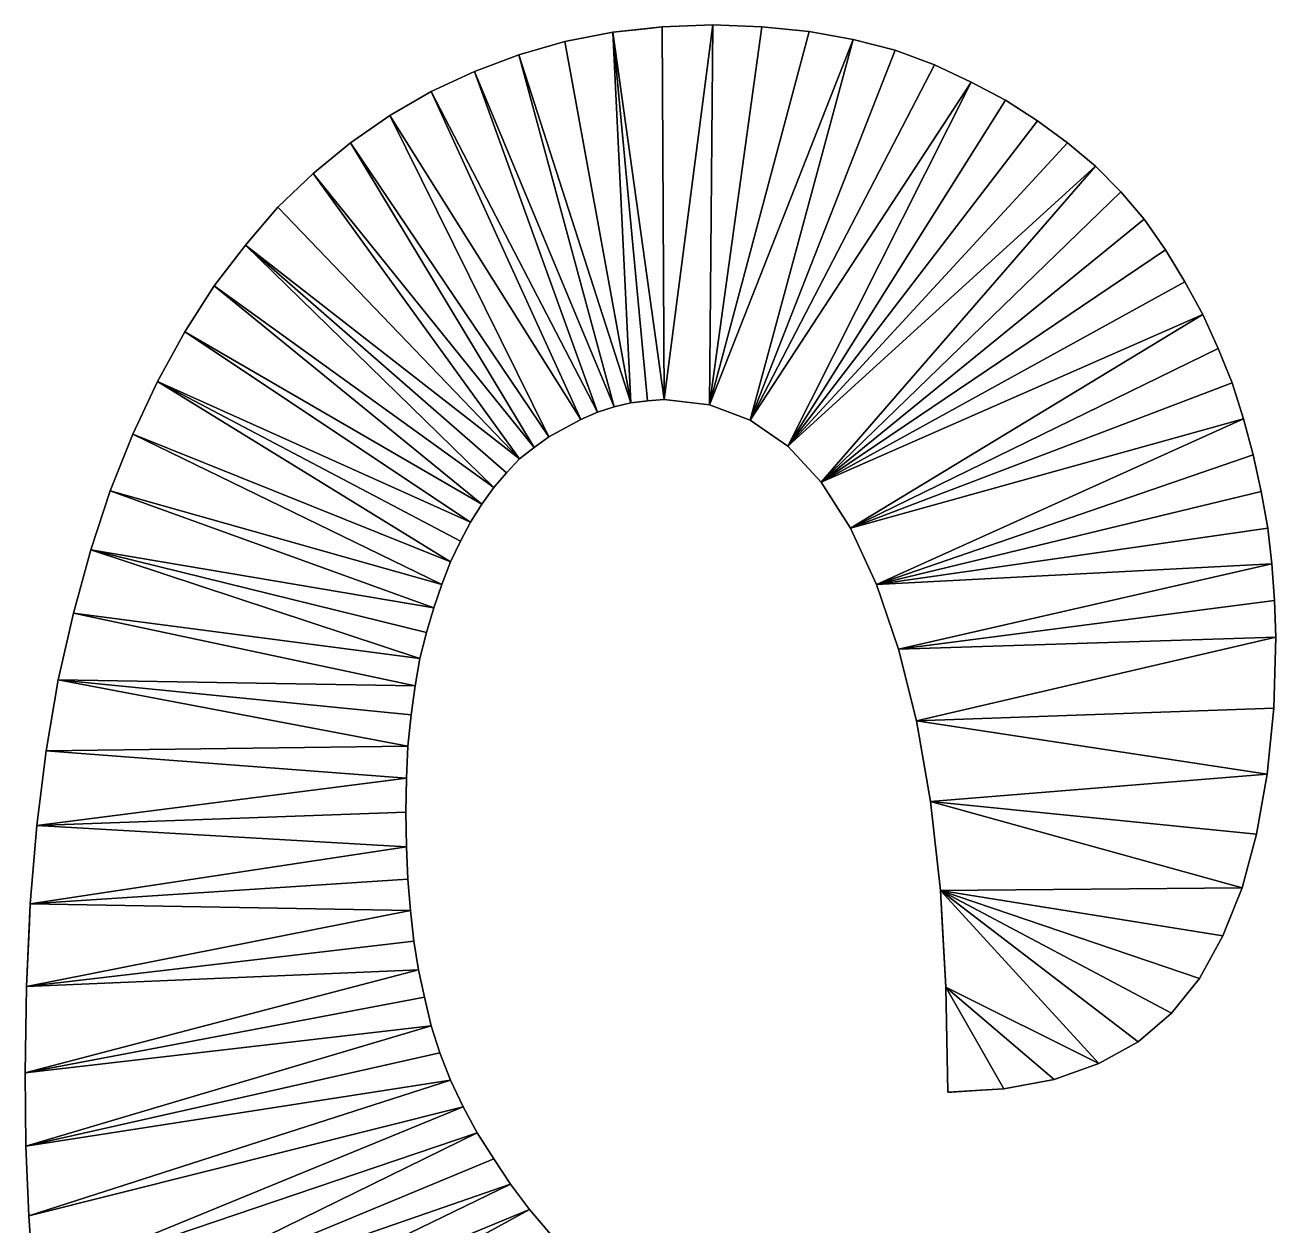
# Model space of a CAD drawing. Header units: inches. Extents: x 62 to 1153, y 3 to 780.
# Drawn here: x 91.247 to 93.126, y 34.875 to 36.68 of the extents above; entities that cross this region are included whole.
import ezdxf

# ---------------------------------------------------------------- set-up
doc = ezdxf.new("R2010")
doc.units = ezdxf.units.IN
doc.header["$MEASUREMENT"] = 0
doc.layers.add('Base', color=3, linetype='Continuous')

msp = doc.modelspace()

# ---------------------------------------------------------------- linework, layer by layer
at = {"layer": 'Base'}
for points in [[(92.204, 36.6775, -44), (92.204, 36.6775, -43), (92.28, 36.6805, -43)], [(92.204, 36.6775, -44), (92.28, 36.6805, -43), (92.28, 36.6805, -44)], [(92.28, 36.6805, -43), (92.204, 36.6775, -43), (92.207, 36.1175, -43)], [(92.207, 36.1175, -43), (92.275, 36.1095, -43), (92.28, 36.6805, -43)], [(92.28, 36.6805, -43), (92.275, 36.1095, -43), (92.354, 36.6775, -43)], [(92.28, 36.6805, -44), (92.28, 36.6805, -43), (92.354, 36.6775, -43)], [(92.28, 36.6805, -44), (92.354, 36.6775, -43), (92.354, 36.6775, -44)], [(92.058, 36.6555, -44), (92.058, 36.6555, -43), (92.13, 36.6695, -43)], [(92.058, 36.6555, -44), (92.13, 36.6695, -43), (92.13, 36.6695, -44)], [(92.13, 36.6695, -43), (92.058, 36.6555, -43), (92.157, 36.1125, -43)], [(92.13, 36.6695, -43), (92.204, 36.6775, -43), (92.179, 36.6748, -44)], [(92.204, 36.6775, -43), (92.13, 36.6695, -43), (92.207, 36.1175, -43)], [(92.13, 36.6695, -44), (92.13, 36.6695, -43), (92.179, 36.6748, -44)], [(92.157, 36.1125, -43), (92.182, 36.1155, -43), (92.13, 36.6695, -43)], [(92.182, 36.1155, -43), (92.207, 36.1175, -43), (92.13, 36.6695, -43)], [(92.204, 36.6775, -44), (92.179, 36.6748, -44), (92.204, 36.6775, -43)], [(92.354, 36.6775, -43), (92.275, 36.1095, -43), (92.425, 36.6705, -43)], [(92.425, 36.6705, -43), (92.275, 36.1095, -43), (92.491, 36.6585, -43)], [(92.354, 36.6775, -44), (92.354, 36.6775, -43), (92.425, 36.6705, -43)], [(92.354, 36.6775, -44), (92.425, 36.6705, -43), (92.425, 36.6705, -44)], [(92.425, 36.6705, -44), (92.425, 36.6705, -43), (92.491, 36.6585, -43)], [(92.425, 36.6705, -44), (92.491, 36.6585, -43), (92.491, 36.6585, -44)], [(91.989, 36.6355, -44), (91.989, 36.6355, -43), (92.058, 36.6555, -43)], [(91.989, 36.6355, -44), (92.058, 36.6555, -43), (92.058, 36.6555, -44)], [(92.058, 36.6555, -43), (91.989, 36.6355, -43), (92.157, 36.1125, -43)], [(92.275, 36.1095, -43), (92.336, 36.0865, -43), (92.491, 36.6585, -43)], [(92.554, 36.6425, -43), (92.491, 36.6585, -43), (92.336, 36.0865, -43)], [(92.613, 36.6205, -43), (92.554, 36.6425, -43), (92.336, 36.0865, -43)], [(92.491, 36.6585, -44), (92.491, 36.6585, -43), (92.554, 36.6425, -43)], [(92.491, 36.6585, -44), (92.554, 36.6425, -43), (92.554, 36.6425, -44)], [(92.554, 36.6425, -44), (92.554, 36.6425, -43), (92.613, 36.6205, -43)], [(92.554, 36.6425, -44), (92.613, 36.6205, -43), (92.613, 36.6205, -44)], [(91.922, 36.6105, -44), (91.922, 36.6105, -43), (91.989, 36.6355, -43)], [(91.922, 36.6105, -44), (91.989, 36.6355, -43), (91.989, 36.6355, -44)], [(91.989, 36.6355, -43), (91.922, 36.6105, -43), (92.132, 36.1065, -43)], [(92.132, 36.1065, -43), (92.157, 36.1125, -43), (91.989, 36.6355, -43)], [(91.857, 36.5805, -44), (91.857, 36.5805, -43), (91.922, 36.6105, -43)], [(91.857, 36.5805, -44), (91.922, 36.6105, -43), (91.922, 36.6105, -44)], [(91.922, 36.6105, -43), (91.857, 36.5805, -43), (92.107, 36.0985, -43)], [(92.107, 36.0985, -43), (92.132, 36.1065, -43), (91.922, 36.6105, -43)], [(92.668, 36.5945, -43), (92.613, 36.6205, -43), (92.336, 36.0865, -43)], [(92.613, 36.6205, -44), (92.613, 36.6205, -43), (92.668, 36.5945, -43)], [(92.613, 36.6205, -44), (92.668, 36.5945, -43), (92.668, 36.5945, -44)], [(92.336, 36.0865, -43), (92.393, 36.0475, -43), (92.668, 36.5945, -43)], [(92.72, 36.5675, -43), (92.668, 36.5945, -43), (92.393, 36.0475, -43)], [(92.668, 36.5945, -44), (92.668, 36.5945, -43), (92.691, 36.5825, -44)], [(92.668, 36.5945, -43), (92.72, 36.5675, -43), (92.691, 36.5825, -44)], [(91.795, 36.5445, -44), (91.795, 36.5445, -43), (91.857, 36.5805, -43)], [(91.795, 36.5445, -44), (91.857, 36.5805, -43), (91.857, 36.5805, -44)], [(91.857, 36.5805, -43), (91.795, 36.5445, -43), (92.082, 36.0875, -43)], [(92.082, 36.0875, -43), (92.107, 36.0985, -43), (91.857, 36.5805, -43)], [(92.72, 36.5675, -43), (92.393, 36.0475, -43), (92.768, 36.5365, -43)], [(92.72, 36.5675, -44), (92.691, 36.5825, -44), (92.72, 36.5675, -43)], [(92.72, 36.5675, -44), (92.72, 36.5675, -43), (92.768, 36.5365, -43)], [(92.72, 36.5675, -44), (92.768, 36.5365, -43), (92.768, 36.5365, -44)], [(91.736, 36.5035, -44), (91.736, 36.5035, -43), (91.795, 36.5445, -43)], [(91.736, 36.5035, -44), (91.795, 36.5445, -43), (91.795, 36.5445, -44)], [(91.795, 36.5445, -43), (91.736, 36.5035, -43), (92.034, 36.0615, -43)], [(92.034, 36.0615, -43), (92.082, 36.0875, -43), (91.795, 36.5445, -43)], [(92.768, 36.5365, -43), (92.393, 36.0475, -43), (92.813, 36.5035, -43)], [(92.768, 36.5365, -44), (92.768, 36.5365, -43), (92.813, 36.5035, -43)], [(92.768, 36.5365, -44), (92.813, 36.5035, -43), (92.813, 36.5035, -44)], [(91.68, 36.4575, -44), (91.68, 36.4575, -43), (91.736, 36.5035, -43)], [(91.68, 36.4575, -44), (91.736, 36.5035, -43), (91.736, 36.5035, -44)], [(91.736, 36.5035, -43), (91.68, 36.4575, -43), (92.012, 36.0455, -43)], [(92.012, 36.0455, -43), (92.034, 36.0615, -43), (91.736, 36.5035, -43)], [(92.813, 36.5035, -43), (92.393, 36.0475, -43), (92.855, 36.4685, -43)], [(92.813, 36.5035, -44), (92.813, 36.5035, -43), (92.855, 36.4685, -43)], [(92.813, 36.5035, -44), (92.855, 36.4685, -43), (92.855, 36.4685, -44)], [(91.627, 36.4065, -43), (91.99, 36.0285, -43), (91.68, 36.4575, -43)], [(91.627, 36.4065, -44), (91.627, 36.4065, -43), (91.68, 36.4575, -43)], [(91.627, 36.4065, -44), (91.68, 36.4575, -43), (91.68, 36.4575, -44)], [(91.99, 36.0285, -43), (92.012, 36.0455, -43), (91.68, 36.4575, -43)], [(92.443, 35.9935, -43), (92.855, 36.4685, -43), (92.393, 36.0475, -43)], [(92.893, 36.4295, -43), (92.855, 36.4685, -43), (92.443, 35.9935, -43)], [(92.855, 36.4685, -44), (92.855, 36.4685, -43), (92.893, 36.4295, -43)], [(92.855, 36.4685, -44), (92.893, 36.4295, -43), (92.893, 36.4295, -44)], [(92.928, 36.3885, -43), (92.893, 36.4295, -43), (92.443, 35.9935, -43)], [(92.893, 36.4295, -44), (92.893, 36.4295, -43), (92.928, 36.3885, -43)], [(92.893, 36.4295, -44), (92.928, 36.3885, -43), (92.928, 36.3885, -44)], [(91.627, 36.4065, -43), (91.578, 36.3495, -43), (91.99, 36.0285, -43)], [(91.578, 36.3495, -43), (91.627, 36.4065, -43), (91.5832, 36.3555, -44)], [(91.627, 36.4065, -44), (91.5832, 36.3555, -44), (91.627, 36.4065, -43)], [(92.96, 36.3425, -43), (92.928, 36.3885, -43), (92.443, 35.9935, -43)], [(92.928, 36.3885, -44), (92.928, 36.3885, -43), (92.951, 36.3555, -44)], [(92.928, 36.3885, -43), (92.96, 36.3425, -43), (92.951, 36.3555, -44)], [(91.578, 36.3495, -44), (91.531, 36.2885, -44), (91.531, 36.2885, -43)], [(91.578, 36.3495, -44), (91.531, 36.2885, -43), (91.578, 36.3495, -43)], [(91.578, 36.3495, -43), (91.531, 36.2885, -43), (91.951, 35.9855, -43)], [(91.5832, 36.3555, -44), (91.578, 36.3495, -44), (91.578, 36.3495, -43)], [(91.97, 36.0075, -43), (91.99, 36.0285, -43), (91.578, 36.3495, -43)], [(91.951, 35.9855, -43), (91.97, 36.0075, -43), (91.578, 36.3495, -43)], [(92.989, 36.2945, -43), (92.96, 36.3425, -43), (92.443, 35.9935, -43)], [(92.96, 36.3425, -44), (92.951, 36.3555, -44), (92.96, 36.3425, -43)], [(92.96, 36.3425, -44), (92.96, 36.3425, -43), (92.989, 36.2945, -43)], [(92.96, 36.3425, -44), (92.989, 36.2945, -43), (92.989, 36.2945, -44)], [(91.531, 36.2885, -44), (91.487, 36.2195, -44), (91.487, 36.2195, -43)], [(91.531, 36.2885, -44), (91.487, 36.2195, -43), (91.531, 36.2885, -43)], [(91.531, 36.2885, -43), (91.487, 36.2195, -43), (91.933, 35.9605, -43)], [(91.933, 35.9605, -43), (91.951, 35.9855, -43), (91.531, 36.2885, -43)], [(93.016, 36.2455, -43), (92.989, 36.2945, -43), (92.443, 35.9935, -43)], [(92.989, 36.2945, -44), (92.989, 36.2945, -43), (93.016, 36.2455, -43)], [(92.989, 36.2945, -44), (93.016, 36.2455, -43), (93.016, 36.2455, -44)], [(92.443, 35.9935, -43), (92.487, 35.9245, -43), (93.016, 36.2455, -43)], [(93.039, 36.1945, -43), (93.016, 36.2455, -43), (92.487, 35.9245, -43)], [(93.016, 36.2455, -44), (93.016, 36.2455, -43), (93.039, 36.1945, -43)], [(93.016, 36.2455, -44), (93.039, 36.1945, -43), (93.039, 36.1945, -44)], [(91.487, 36.2195, -44), (91.446, 36.1445, -44), (91.446, 36.1445, -43)], [(91.487, 36.2195, -44), (91.446, 36.1445, -43), (91.487, 36.2195, -43)], [(91.487, 36.2195, -43), (91.446, 36.1445, -43), (91.916, 35.9335, -43)], [(91.916, 35.9335, -43), (91.933, 35.9605, -43), (91.487, 36.2195, -43)], [(93.06, 36.1425, -43), (93.039, 36.1945, -43), (92.487, 35.9245, -43)], [(93.039, 36.1945, -44), (93.039, 36.1945, -43), (93.06, 36.1425, -43)], [(93.039, 36.1945, -44), (93.06, 36.1425, -43), (93.06, 36.1425, -44)], [(91.446, 36.1445, -44), (91.409, 36.0655, -44), (91.409, 36.0655, -43)], [(91.446, 36.1445, -44), (91.409, 36.0655, -43), (91.446, 36.1445, -43)], [(91.446, 36.1445, -43), (91.409, 36.0655, -43), (91.886, 35.8735, -43)], [(91.886, 35.8735, -43), (91.901, 35.9045, -43), (91.446, 36.1445, -43)], [(91.901, 35.9045, -43), (91.916, 35.9335, -43), (91.446, 36.1445, -43)], [(93.077, 36.0885, -43), (93.06, 36.1425, -43), (92.487, 35.9245, -43)], [(93.06, 36.1425, -44), (93.06, 36.1425, -43), (93.077, 36.0885, -43)], [(93.06, 36.1425, -44), (93.077, 36.0885, -43), (93.077, 36.0885, -44)], [(92.179, 36.1151, -44), (92.182, 36.1155, -43), (92.157, 36.1125, -43)], [(92.157, 36.1125, -44), (92.179, 36.1151, -44), (92.157, 36.1125, -43)], [(92.179, 36.1151, -44), (92.182, 36.1155, -44), (92.182, 36.1155, -43)], [(92.182, 36.1155, -44), (92.207, 36.1175, -44), (92.207, 36.1175, -43)], [(92.182, 36.1155, -44), (92.207, 36.1175, -43), (92.182, 36.1155, -43)], [(92.207, 36.1175, -44), (92.275, 36.1095, -44), (92.275, 36.1095, -43)], [(92.207, 36.1175, -44), (92.275, 36.1095, -43), (92.207, 36.1175, -43)], [(92.082, 36.0875, -44), (92.107, 36.0985, -44), (92.107, 36.0985, -43)], [(92.082, 36.0875, -44), (92.107, 36.0985, -43), (92.082, 36.0875, -43)], [(92.107, 36.0985, -44), (92.132, 36.1065, -44), (92.132, 36.1065, -43)], [(92.107, 36.0985, -44), (92.132, 36.1065, -43), (92.107, 36.0985, -43)], [(92.132, 36.1065, -44), (92.157, 36.1125, -44), (92.157, 36.1125, -43)], [(92.132, 36.1065, -44), (92.157, 36.1125, -43), (92.132, 36.1065, -43)], [(92.275, 36.1095, -44), (92.336, 36.0865, -44), (92.336, 36.0865, -43)], [(92.275, 36.1095, -44), (92.336, 36.0865, -43), (92.275, 36.1095, -43)], [(92.034, 36.0615, -44), (92.082, 36.0875, -44), (92.082, 36.0875, -43)], [(92.034, 36.0615, -44), (92.082, 36.0875, -43), (92.034, 36.0615, -43)], [(92.336, 36.0865, -44), (92.393, 36.0475, -44), (92.393, 36.0475, -43)], [(92.336, 36.0865, -44), (92.393, 36.0475, -43), (92.336, 36.0865, -43)], [(92.487, 35.9245, -43), (92.526, 35.8395, -43), (93.077, 36.0885, -43)], [(93.092, 36.0345, -43), (93.077, 36.0885, -43), (92.526, 35.8395, -43)], [(93.077, 36.0885, -44), (93.077, 36.0885, -43), (93.092, 36.0345, -43)], [(93.077, 36.0885, -44), (93.092, 36.0345, -43), (93.092, 36.0345, -44)], [(91.409, 36.0655, -44), (91.375, 35.9805, -44), (91.375, 35.9805, -43)], [(91.409, 36.0655, -44), (91.375, 35.9805, -43), (91.409, 36.0655, -43)], [(91.409, 36.0655, -43), (91.375, 35.9805, -43), (91.873, 35.8395, -43)], [(91.873, 35.8395, -43), (91.886, 35.8735, -43), (91.409, 36.0655, -43)], [(92.012, 36.0455, -44), (92.034, 36.0615, -44), (92.034, 36.0615, -43)], [(92.012, 36.0455, -44), (92.034, 36.0615, -43), (92.012, 36.0455, -43)], [(91.99, 36.0285, -44), (92.012, 36.0455, -44), (92.012, 36.0455, -43)], [(91.99, 36.0285, -44), (92.012, 36.0455, -43), (91.99, 36.0285, -43)], [(92.393, 36.0475, -44), (92.443, 35.9935, -44), (92.443, 35.9935, -43)], [(92.393, 36.0475, -44), (92.443, 35.9935, -43), (92.393, 36.0475, -43)], [(91.99, 36.0285, -44), (91.99, 36.0285, -43), (91.97, 36.0075, -43)], [(91.99, 36.0285, -44), (91.97, 36.0075, -43), (91.97, 36.0075, -44)], [(93.104, 35.9795, -43), (93.092, 36.0345, -43), (92.526, 35.8395, -43)], [(93.092, 36.0345, -44), (93.092, 36.0345, -43), (93.104, 35.9795, -43)], [(93.092, 36.0345, -44), (93.104, 35.9795, -43), (93.104, 35.9795, -44)], [(91.97, 36.0075, -44), (91.97, 36.0075, -43), (91.951, 35.9855, -43)], [(91.97, 36.0075, -44), (91.951, 35.9855, -43), (91.951, 35.9855, -44)], [(91.951, 35.9855, -44), (91.951, 35.9855, -43), (91.933, 35.9605, -43)], [(91.951, 35.9855, -44), (91.933, 35.9605, -43), (91.933, 35.9605, -44)], [(92.443, 35.9935, -44), (92.487, 35.9245, -44), (92.487, 35.9245, -43)], [(92.443, 35.9935, -44), (92.487, 35.9245, -43), (92.443, 35.9935, -43)], [(91.375, 35.9805, -44), (91.346, 35.8915, -44), (91.346, 35.8915, -43)], [(91.375, 35.9805, -44), (91.346, 35.8915, -43), (91.375, 35.9805, -43)], [(91.375, 35.9805, -43), (91.346, 35.8915, -43), (91.861, 35.8045, -43)], [(91.861, 35.8045, -43), (91.873, 35.8395, -43), (91.375, 35.9805, -43)], [(93.114, 35.9245, -43), (93.104, 35.9795, -43), (92.526, 35.8395, -43)], [(93.104, 35.9795, -44), (93.104, 35.9795, -43), (93.114, 35.9245, -43)], [(93.104, 35.9795, -44), (93.114, 35.9245, -43), (93.114, 35.9245, -44)], [(91.933, 35.9605, -44), (91.933, 35.9605, -43), (91.916, 35.9335, -43)], [(91.933, 35.9605, -44), (91.916, 35.9335, -43), (91.916, 35.9335, -44)], [(91.916, 35.9335, -44), (91.916, 35.9335, -43), (91.901, 35.9045, -43)], [(91.916, 35.9335, -44), (91.901, 35.9045, -43), (91.901, 35.9045, -44)], [(92.487, 35.9245, -44), (92.526, 35.8395, -44), (92.526, 35.8395, -43)], [(92.487, 35.9245, -44), (92.526, 35.8395, -43), (92.487, 35.9245, -43)], [(93.12, 35.8705, -43), (93.114, 35.9245, -43), (92.526, 35.8395, -43)], [(93.114, 35.9245, -44), (93.114, 35.9245, -43), (93.12, 35.8705, -43)], [(93.114, 35.9245, -44), (93.12, 35.8705, -43), (93.12, 35.8705, -44)], [(91.346, 35.8915, -44), (91.32, 35.7965, -44), (91.32, 35.7965, -43)], [(91.346, 35.8915, -44), (91.32, 35.7965, -43), (91.346, 35.8915, -43)], [(91.346, 35.8915, -43), (91.32, 35.7965, -43), (91.84, 35.7285, -43)], [(91.85, 35.7675, -43), (91.861, 35.8045, -43), (91.346, 35.8915, -43)], [(91.84, 35.7285, -43), (91.85, 35.7675, -43), (91.346, 35.8915, -43)], [(91.901, 35.9045, -44), (91.901, 35.9045, -43), (91.886, 35.8735, -43)], [(91.901, 35.9045, -44), (91.886, 35.8735, -43), (91.886, 35.8735, -44)], [(91.886, 35.8735, -43), (91.873, 35.8395, -43), (91.8746, 35.8435, -44)], [(91.886, 35.8735, -44), (91.886, 35.8735, -43), (91.8746, 35.8435, -44)], [(92.526, 35.8395, -43), (92.559, 35.7425, -43), (93.12, 35.8705, -43)], [(93.124, 35.8155, -43), (93.12, 35.8705, -43), (92.559, 35.7425, -43)], [(93.124, 35.8155, -43), (93.12, 35.8705, -44), (93.12, 35.8705, -43)], [(93.124, 35.8155, -43), (93.124, 35.8155, -44), (93.12, 35.8705, -44)], [(91.873, 35.8395, -44), (91.873, 35.8395, -43), (91.861, 35.8045, -43)], [(91.873, 35.8395, -44), (91.861, 35.8045, -43), (91.861, 35.8045, -44)], [(91.873, 35.8395, -44), (91.8746, 35.8435, -44), (91.873, 35.8395, -43)], [(92.526, 35.8395, -44), (92.559, 35.7425, -44), (92.559, 35.7425, -43)], [(92.526, 35.8395, -44), (92.559, 35.7425, -43), (92.526, 35.8395, -43)], [(93.126, 35.7605, -43), (93.124, 35.8155, -43), (92.559, 35.7425, -43)], [(93.124, 35.8155, -44), (93.124, 35.8155, -43), (93.126, 35.7605, -43)], [(93.124, 35.8155, -44), (93.126, 35.7605, -43), (93.126, 35.7605, -44)], [(91.32, 35.7965, -44), (91.297, 35.6965, -44), (91.297, 35.6965, -43)], [(91.32, 35.7965, -44), (91.297, 35.6965, -43), (91.32, 35.7965, -43)], [(91.32, 35.7965, -43), (91.297, 35.6965, -43), (91.833, 35.6875, -43)], [(91.833, 35.6875, -43), (91.84, 35.7285, -43), (91.32, 35.7965, -43)], [(91.861, 35.8045, -44), (91.861, 35.8045, -43), (91.85, 35.7675, -43)], [(91.861, 35.8045, -44), (91.85, 35.7675, -43), (91.85, 35.7675, -44)], [(91.85, 35.7675, -44), (91.85, 35.7675, -43), (91.84, 35.7285, -43)], [(91.85, 35.7675, -44), (91.84, 35.7285, -43), (91.84, 35.7285, -44)], [(92.559, 35.7425, -43), (92.586, 35.6345, -43), (93.126, 35.7605, -43)], [(93.123, 35.6535, -43), (93.126, 35.7605, -43), (92.586, 35.6345, -43)], [(93.126, 35.7605, -44), (93.126, 35.7605, -43), (93.123, 35.6535, -43)], [(93.126, 35.7605, -44), (93.123, 35.6535, -43), (93.123, 35.6535, -44)], [(92.559, 35.7425, -44), (92.586, 35.6345, -44), (92.586, 35.6345, -43)], [(92.559, 35.7425, -44), (92.586, 35.6345, -43), (92.559, 35.7425, -43)], [(91.84, 35.7285, -44), (91.84, 35.7285, -43), (91.833, 35.6875, -43)], [(91.84, 35.7285, -44), (91.833, 35.6875, -43), (91.833, 35.6875, -44)], [(91.297, 35.6965, -44), (91.279, 35.5895, -44), (91.279, 35.5895, -43)], [(91.297, 35.6965, -44), (91.279, 35.5895, -43), (91.297, 35.6965, -43)], [(91.297, 35.6965, -43), (91.279, 35.5895, -43), (91.822, 35.5965, -43)], [(91.827, 35.6435, -43), (91.833, 35.6875, -43), (91.297, 35.6965, -43)], [(91.822, 35.5965, -43), (91.827, 35.6435, -43), (91.297, 35.6965, -43)], [(91.833, 35.6875, -44), (91.833, 35.6875, -43), (91.827, 35.6435, -43)], [(91.833, 35.6875, -44), (91.827, 35.6435, -43), (91.827, 35.6435, -44)], [(93.123, 35.6535, -43), (92.586, 35.6345, -43), (93.113, 35.5545, -43)], [(93.123, 35.6535, -44), (93.123, 35.6535, -43), (93.113, 35.5545, -43)], [(93.123, 35.6535, -44), (93.113, 35.5545, -43), (93.113, 35.5545, -44)], [(91.827, 35.6435, -44), (91.827, 35.6435, -43), (91.822, 35.5965, -43)], [(91.827, 35.6435, -44), (91.822, 35.5965, -43), (91.822, 35.5965, -44)], [(92.607, 35.5135, -43), (93.113, 35.5545, -43), (92.586, 35.6345, -43)], [(92.586, 35.6345, -44), (92.607, 35.5135, -44), (92.607, 35.5135, -43)], [(92.586, 35.6345, -44), (92.607, 35.5135, -43), (92.586, 35.6345, -43)], [(91.279, 35.5895, -44), (91.265, 35.4775, -44), (91.265, 35.4775, -43)], [(91.279, 35.5895, -44), (91.265, 35.4775, -43), (91.279, 35.5895, -43)], [(91.279, 35.5895, -43), (91.265, 35.4775, -43), (91.82, 35.5485, -43)], [(91.82, 35.5485, -43), (91.822, 35.5965, -43), (91.279, 35.5895, -43)], [(91.822, 35.5965, -44), (91.822, 35.5965, -43), (91.82, 35.5485, -43)], [(91.822, 35.5965, -44), (91.82, 35.5485, -43), (91.82, 35.5485, -44)], [(93.113, 35.5545, -43), (92.607, 35.5135, -43), (93.097, 35.4645, -43)], [(93.113, 35.5545, -44), (93.113, 35.5545, -43), (93.097, 35.4645, -43)], [(93.113, 35.5545, -44), (93.097, 35.4645, -43), (93.097, 35.4645, -44)], [(91.819, 35.4975, -43), (91.82, 35.5485, -43), (91.265, 35.4775, -43)], [(91.82, 35.5485, -44), (91.82, 35.5485, -43), (91.819, 35.4975, -43)], [(91.82, 35.5485, -44), (91.819, 35.4975, -43), (91.819, 35.4975, -44)], [(93.075, 35.3835, -43), (93.097, 35.4645, -43), (92.607, 35.5135, -43)], [(92.607, 35.5135, -43), (92.622, 35.3795, -43), (93.075, 35.3835, -43)], [(92.607, 35.5135, -44), (92.622, 35.3795, -44), (92.622, 35.3795, -43)], [(92.607, 35.5135, -44), (92.622, 35.3795, -43), (92.607, 35.5135, -43)], [(91.82, 35.4455, -43), (91.819, 35.4975, -43), (91.265, 35.4775, -43)], [(91.819, 35.4975, -44), (91.819, 35.4975, -43), (91.82, 35.4455, -43)], [(91.819, 35.4975, -44), (91.82, 35.4455, -43), (91.82, 35.4455, -44)], [(91.265, 35.4775, -44), (91.255, 35.3595, -44), (91.255, 35.3595, -43)], [(91.265, 35.4775, -44), (91.255, 35.3595, -43), (91.265, 35.4775, -43)], [(91.255, 35.3595, -43), (91.82, 35.4455, -43), (91.265, 35.4775, -43)], [(93.097, 35.4645, -44), (93.097, 35.4645, -43), (93.075, 35.3835, -43)], [(93.097, 35.4645, -44), (93.075, 35.3835, -43), (93.075, 35.3835, -44)], [(91.822, 35.3965, -43), (91.82, 35.4455, -43), (91.255, 35.3595, -43)], [(91.82, 35.4455, -44), (91.82, 35.4455, -43), (91.822, 35.3965, -43)], [(91.82, 35.4455, -44), (91.822, 35.3965, -43), (91.822, 35.3965, -44)], [(91.826, 35.3495, -43), (91.822, 35.3965, -43), (91.255, 35.3595, -43)], [(91.822, 35.3965, -44), (91.822, 35.3965, -43), (91.826, 35.3495, -43)], [(91.822, 35.3965, -44), (91.826, 35.3495, -43), (91.826, 35.3495, -44)], [(93.075, 35.3835, -43), (92.622, 35.3795, -43), (93.046, 35.3115, -43)], [(93.075, 35.3835, -43), (93.046, 35.3115, -43), (93.0541, 35.3315, -44)], [(93.075, 35.3835, -44), (93.075, 35.3835, -43), (93.0541, 35.3315, -44)], [(93.011, 35.2475, -43), (93.046, 35.3115, -43), (92.622, 35.3795, -43)], [(92.63, 35.2345, -43), (92.86, 35.1195, -43), (92.622, 35.3795, -43)], [(92.63, 35.2345, -43), (92.622, 35.3795, -43), (92.6247, 35.3315, -44)], [(92.622, 35.3795, -44), (92.6247, 35.3315, -44), (92.622, 35.3795, -43)], [(92.969, 35.1955, -43), (92.622, 35.3795, -43), (92.919, 35.1525, -43)], [(93.011, 35.2475, -43), (92.622, 35.3795, -43), (92.969, 35.1955, -43)], [(92.919, 35.1525, -43), (92.622, 35.3795, -43), (92.86, 35.1195, -43)], [(91.2537, 35.3315, -44), (91.249, 35.2355, -43), (91.255, 35.3595, -43)], [(91.255, 35.3595, -43), (91.249, 35.2355, -43), (91.826, 35.3495, -43)], [(91.831, 35.3035, -43), (91.826, 35.3495, -43), (91.249, 35.2355, -43)], [(91.255, 35.3595, -44), (91.2537, 35.3315, -44), (91.255, 35.3595, -43)], [(91.826, 35.3495, -44), (91.826, 35.3495, -43), (91.828, 35.3315, -44)], [(91.826, 35.3495, -43), (91.831, 35.3035, -43), (91.828, 35.3315, -44)], [(91.2537, 35.3315, -44), (91.249, 35.2355, -44), (91.249, 35.2355, -43)], [(91.831, 35.3035, -44), (91.828, 35.3315, -44), (91.831, 35.3035, -43)], [(92.6247, 35.3315, -44), (92.63, 35.2345, -44), (92.63, 35.2345, -43)], [(93.046, 35.3115, -44), (93.0541, 35.3315, -44), (93.046, 35.3115, -43)], [(93.046, 35.3115, -44), (93.046, 35.3115, -43), (93.011, 35.2475, -43)], [(93.046, 35.3115, -44), (93.011, 35.2475, -43), (93.011, 35.2475, -44)], [(91.838, 35.2605, -43), (91.831, 35.3035, -43), (91.249, 35.2355, -43)], [(91.831, 35.3035, -44), (91.831, 35.3035, -43), (91.838, 35.2605, -43)], [(91.831, 35.3035, -44), (91.838, 35.2605, -43), (91.838, 35.2605, -44)], [(91.249, 35.2355, -43), (91.247, 35.1055, -43), (91.838, 35.2605, -43)], [(91.847, 35.2195, -43), (91.838, 35.2605, -43), (91.247, 35.1055, -43)], [(91.838, 35.2605, -44), (91.838, 35.2605, -43), (91.847, 35.2195, -43)], [(91.838, 35.2605, -44), (91.847, 35.2195, -43), (91.847, 35.2195, -44)], [(91.249, 35.2355, -44), (91.247, 35.1055, -44), (91.247, 35.1055, -43)], [(91.249, 35.2355, -44), (91.247, 35.1055, -43), (91.249, 35.2355, -43)], [(92.633, 35.0765, -43), (92.717, 35.0815, -43), (92.63, 35.2345, -43)], [(92.717, 35.0815, -43), (92.793, 35.0955, -43), (92.63, 35.2345, -43)], [(92.793, 35.0955, -43), (92.86, 35.1195, -43), (92.63, 35.2345, -43)], [(92.63, 35.2345, -44), (92.633, 35.0765, -44), (92.633, 35.0765, -43)], [(92.63, 35.2345, -44), (92.633, 35.0765, -43), (92.63, 35.2345, -43)], [(93.011, 35.2475, -44), (93.011, 35.2475, -43), (92.969, 35.1955, -43)], [(93.011, 35.2475, -44), (92.969, 35.1955, -43), (92.969, 35.1955, -44)], [(91.857, 35.1765, -43), (91.847, 35.2195, -43), (91.247, 35.1055, -43)], [(91.847, 35.2195, -44), (91.847, 35.2195, -43), (91.857, 35.1765, -43)], [(91.847, 35.2195, -44), (91.857, 35.1765, -43), (91.857, 35.1765, -44)], [(92.919, 35.1525, -44), (92.969, 35.1955, -44), (92.969, 35.1955, -43)], [(92.919, 35.1525, -44), (92.969, 35.1955, -43), (92.919, 35.1525, -43)], [(91.247, 35.1055, -43), (91.248, 34.9955, -43), (91.857, 35.1765, -43)], [(91.87, 35.1355, -43), (91.857, 35.1765, -43), (91.248, 34.9955, -43)], [(91.857, 35.1765, -44), (91.857, 35.1765, -43), (91.87, 35.1355, -43)], [(91.857, 35.1765, -44), (91.87, 35.1355, -43), (91.87, 35.1355, -44)], [(92.86, 35.1195, -44), (92.919, 35.1525, -44), (92.919, 35.1525, -43)], [(92.86, 35.1195, -44), (92.919, 35.1525, -43), (92.86, 35.1195, -43)], [(91.886, 35.0945, -43), (91.87, 35.1355, -43), (91.248, 34.9955, -43)], [(91.87, 35.1355, -44), (91.87, 35.1355, -43), (91.886, 35.0945, -43)], [(91.87, 35.1355, -44), (91.886, 35.0945, -43), (91.886, 35.0945, -44)], [(92.793, 35.0955, -44), (92.86, 35.1195, -44), (92.86, 35.1195, -43)], [(92.793, 35.0955, -44), (92.86, 35.1195, -43), (92.793, 35.0955, -43)], [(91.247, 35.1055, -44), (91.248, 34.9955, -44), (91.248, 34.9955, -43)], [(91.247, 35.1055, -44), (91.248, 34.9955, -43), (91.247, 35.1055, -43)], [(91.248, 34.9955, -43), (91.253, 34.8905, -43), (91.886, 35.0945, -43)], [(91.905, 35.0545, -43), (91.886, 35.0945, -43), (91.253, 34.8905, -43)], [(91.886, 35.0945, -44), (91.886, 35.0945, -43), (91.905, 35.0545, -43)], [(91.886, 35.0945, -44), (91.905, 35.0545, -43), (91.905, 35.0545, -44)], [(92.691, 35.0799, -44), (92.717, 35.0815, -43), (92.633, 35.0765, -43)], [(92.691, 35.0799, -44), (92.717, 35.0815, -44), (92.717, 35.0815, -43)], [(92.717, 35.0815, -44), (92.793, 35.0955, -44), (92.793, 35.0955, -43)], [(92.717, 35.0815, -44), (92.793, 35.0955, -43), (92.717, 35.0815, -43)], [(92.6387, 35.0768, -44), (92.691, 35.0799, -44), (92.633, 35.0765, -43)], [(92.633, 35.0765, -44), (92.6387, 35.0768, -44), (92.633, 35.0765, -43)], [(91.253, 34.8905, -43), (91.26, 34.7895, -43), (91.905, 35.0545, -43)], [(91.926, 35.0155, -43), (91.905, 35.0545, -43), (91.26, 34.7895, -43)], [(91.905, 35.0545, -44), (91.905, 35.0545, -43), (91.926, 35.0155, -43)], [(91.905, 35.0545, -44), (91.926, 35.0155, -43), (91.926, 35.0155, -44)], [(91.26, 34.7895, -43), (91.27, 34.6935, -43), (91.926, 35.0155, -43)], [(91.951, 34.9765, -43), (91.926, 35.0155, -43), (91.27, 34.6935, -43)], [(91.926, 35.0155, -44), (91.926, 35.0155, -43), (91.951, 34.9765, -43)], [(91.926, 35.0155, -44), (91.951, 34.9765, -43), (91.951, 34.9765, -44)], [(91.248, 34.9955, -44), (91.253, 34.8905, -44), (91.253, 34.8905, -43)], [(91.248, 34.9955, -44), (91.253, 34.8905, -43), (91.248, 34.9955, -43)], [(91.976, 34.9385, -43), (91.951, 34.9765, -43), (91.27, 34.6935, -43)], [(91.951, 34.9765, -44), (91.951, 34.9765, -43), (91.976, 34.9385, -43)], [(91.951, 34.9765, -44), (91.976, 34.9385, -43), (91.976, 34.9385, -44)], [(91.27, 34.6935, -43), (91.283, 34.6015, -43), (91.976, 34.9385, -43)], [(92.005, 34.9005, -43), (91.976, 34.9385, -43), (91.283, 34.6015, -43)], [(91.976, 34.9385, -44), (91.976, 34.9385, -43), (92.005, 34.9005, -43)], [(91.976, 34.9385, -44), (92.005, 34.9005, -43), (92.005, 34.9005, -44)], [(91.283, 34.6015, -43), (91.299, 34.5135, -43), (92.005, 34.9005, -43)], [(92.037, 34.8625, -43), (92.005, 34.9005, -43), (91.299, 34.5135, -43)], [(92.005, 34.9005, -44), (92.005, 34.9005, -43), (92.037, 34.8625, -43)], [(92.005, 34.9005, -44), (92.037, 34.8625, -43), (92.037, 34.8625, -44)], [(91.253, 34.8905, -44), (91.26, 34.7895, -44), (91.26, 34.7895, -43)], [(91.253, 34.8905, -44), (91.26, 34.7895, -43), (91.253, 34.8905, -43)]]:
    msp.add_3dface(points, dxfattribs=at)

doc.saveas('drawing.dxf')
